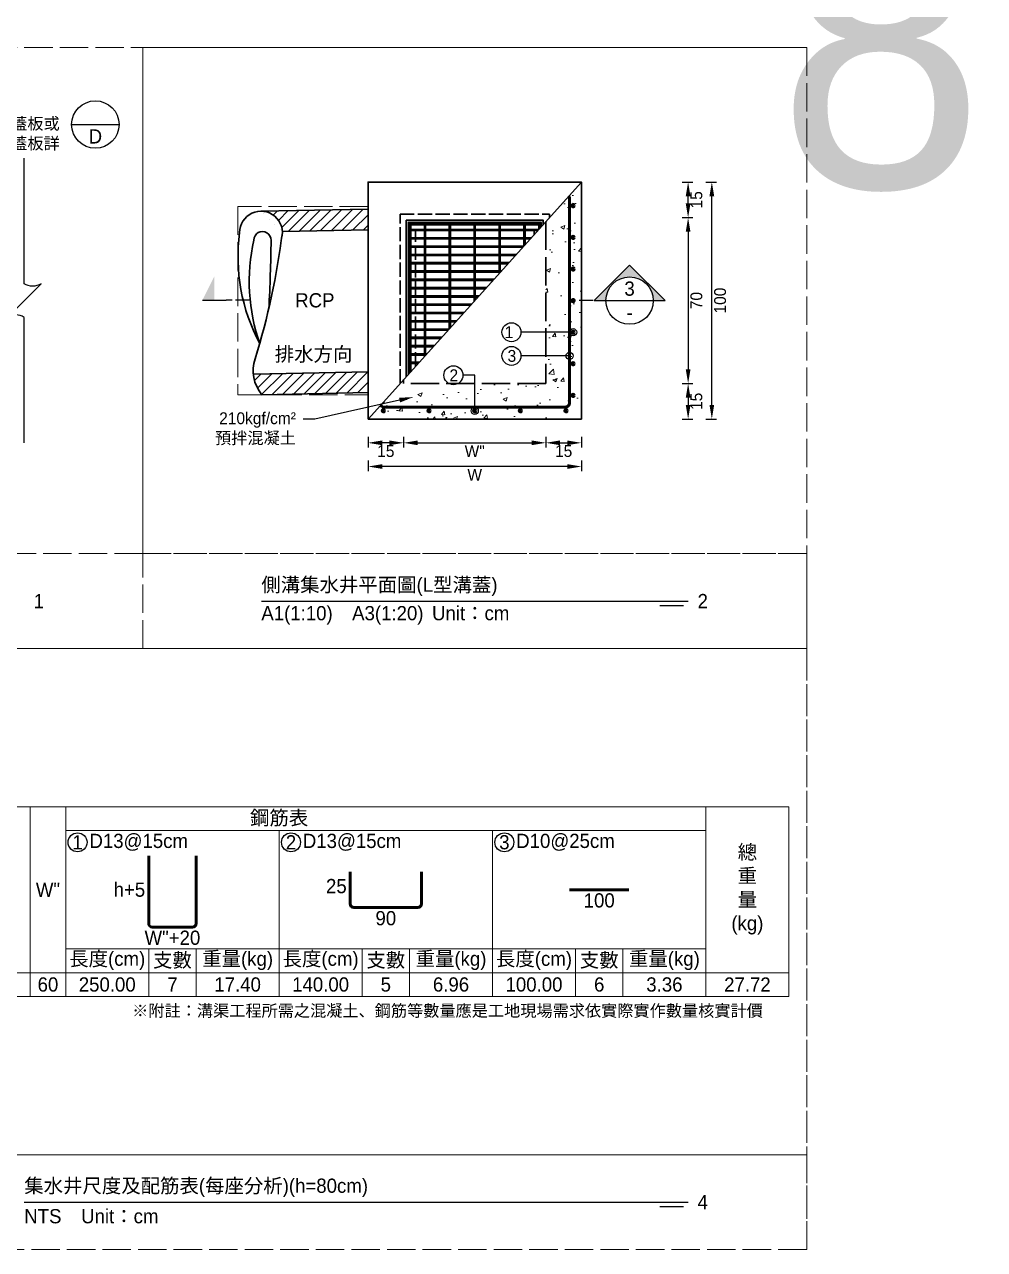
# Model space of a CAD drawing. Extents: x -6810 to 5075, y -2187 to 1200.
# Drawn here: x -3270 to -2865, y -507 to 10 of the extents above; entities that cross this region are included whole.
import ezdxf
from ezdxf import colors
from ezdxf.entities.mleader import LeaderData, LeaderLine
from ezdxf.math import Vec2, Vec3

# ---------------------------------------------------------------- set-up
doc = ezdxf.new("R2010")
doc.units = 0
doc.header["$MEASUREMENT"] = 0
doc.linetypes.add('ACAD_ISO02W100', pattern=[15, 12, -3])
for name, color, linetype, lineweight in [('一、1.基本-圖框', 7, 'Continuous', 20), ('二、1.繪圖-既有設施', 8, 'Continuous', 20), ('二、2.繪圖-施作項目', 181, 'Continuous', 30), ('二、5.繪圖-鋼筋', 60, 'Continuous', 50), ('二、6.繪圖-其他施作項目', 35, 'Continuous', 30)]:
    doc.layers.add(name, color=color, linetype=linetype, lineweight=lineweight)
doc.layers.add('一、4.基本-隱藏', color=9, linetype='ACAD_ISO02W100', lineweight=20, plot=False)
doc.layers.add('三、1.文字-說明文字', color=2, linetype='Continuous')
doc.layers.add('三、3.文字-註解文字', color=2, linetype='Continuous')
doc.styles.add('次圖名(詳圖)', font='MS PGothic.ttf', dxfattribs={"height": 6})
doc.styles.add('註解文字(詳圖)', font='MS PGothic.ttf', dxfattribs={"height": 5})
doc.dimstyles.new('註解文字(詳圖)', dxfattribs={"dimtxt": 5, "dimasz": 6, "dimexe": 2, "dimexo": 5, "dimgap": 1, "dimtad": 2, "dimzin": 0, "dimdsep": 46, "dimtxsty": '註解文字(詳圖)', "dimcen": 0.1, "dimclrd": 144, "dimclre": 144, "dimclrt": 256, "dimadec": 0, "dimazin": 0, "dimtfac": 1, "dimtofl": 0, "dimtmove": 0, "dimatfit": 3, "dimfxlon": 1, "dimtolj": 1, "dimtzin": 0, "dimlwd": -1, "dimlwe": -1, "dimarcsym": 1})
pattern_1 = [(135, (-3288.6543, -1427.1108), (-2.65165, -2.65165), []), (135, (-3288.6543, -1426.227), (-2.65165, -2.65165), []), (135, (-3288.6543, -1425.343), (-2.65165, -2.65165), []), (135, (-3288.6543, -1424.459), (-2.65165, -2.65165), [])]

# ---------------------------------------------------------------- blocks, each defined once
blk = doc.blocks.new('*D171')
at = {"layer": 'Defpoints', "color": 0, "linetype": 'ACAD_ISO02W100', "ltscale": 0.25, "transparency": 16777216}
for p in [(-3050, -141.75), (-3035, -156.75), (-3035, -166.75)]:
    blk.add_point(p, dxfattribs=at)
at = {"layer": '三、1.文字-說明文字', "color": 144, "ltscale": 0.25, "transparency": 16777216}
for p, q in [((-3050, -164.25), (-3050, -168.75)), ((-3035, -164.25), (-3035, -168.75)), ((-3044, -166.75), (-3041, -166.75))]:
    blk.add_line(p, q, dxfattribs=at)
at = {"layer": '三、1.文字-說明文字', "color": 144, "linetype": 'ACAD_ISO02W100', "ltscale": 0.25, "transparency": 16777216}
for points in [[(-3044, -165.75), (-3044, -167.75), (-3050, -166.75)], [(-3041, -165.75), (-3041, -167.75), (-3035, -166.75)]]:
    blk.add_solid(points, dxfattribs=at)
at = {"layer": '三、1.文字-說明文字', "linetype": 'ACAD_ISO02W100', "ltscale": 0.25, "transparency": 16777216, "insert": (-3042.5, -170.25), "char_height": 5, "attachment_point": 5, "style": '註解文字(詳圖)'}
blk.add_mtext('\\A1;15', dxfattribs=at)
blk = doc.blocks.new('*D172')
at = {"layer": 'Defpoints', "color": 0, "linetype": 'ACAD_ISO02W100', "ltscale": 0.25, "transparency": 16777216}
for p in [(-3110, -141.75), (-3125, -156.75), (-3125, -166.75)]:
    blk.add_point(p, dxfattribs=at)
at = {"layer": '三、1.文字-說明文字', "color": 144, "ltscale": 0.25, "transparency": 16777216}
for p, q in [((-3125, -164.25), (-3125, -168.75)), ((-3110, -164.25), (-3110, -168.75)), ((-3116, -166.75), (-3119, -166.75))]:
    blk.add_line(p, q, dxfattribs=at)
at = {"layer": '三、1.文字-說明文字', "color": 144, "linetype": 'ACAD_ISO02W100', "ltscale": 0.25, "transparency": 16777216}
for points in [[(-3119, -165.75), (-3119, -167.75), (-3125, -166.75)], [(-3116, -165.75), (-3116, -167.75), (-3110, -166.75)]]:
    blk.add_solid(points, dxfattribs=at)
at = {"layer": '三、1.文字-說明文字', "linetype": 'ACAD_ISO02W100', "ltscale": 0.25, "transparency": 16777216, "insert": (-3117.5, -170.25), "char_height": 5, "attachment_point": 5, "style": '註解文字(詳圖)'}
blk.add_mtext('\\A1;15', dxfattribs=at)
blk = doc.blocks.new('*D173')
at = {"layer": 'Defpoints', "color": 0, "linetype": 'ACAD_ISO02W100', "ltscale": 0.25, "transparency": 16777216}
for p in [(-3110, -141.75), (-3050, -141.75), (-3050, -166.75)]:
    blk.add_point(p, dxfattribs=at)
at = {"layer": '三、1.文字-說明文字', "color": 144, "ltscale": 0.25, "transparency": 16777216}
for p, q in [((-3110, -164.25), (-3110, -168.75)), ((-3050, -164.25), (-3050, -168.75)), ((-3104, -166.75), (-3056, -166.75))]:
    blk.add_line(p, q, dxfattribs=at)
at = {"layer": '三、1.文字-說明文字', "color": 144, "linetype": 'ACAD_ISO02W100', "ltscale": 0.25, "transparency": 16777216}
for points in [[(-3104, -165.75), (-3104, -167.75), (-3110, -166.75)], [(-3056, -165.75), (-3056, -167.75), (-3050, -166.75)]]:
    blk.add_solid(points, dxfattribs=at)
at = {"layer": '三、1.文字-說明文字', "linetype": 'ACAD_ISO02W100', "ltscale": 0.25, "transparency": 16777216, "insert": (-3080, -170.25), "char_height": 5, "attachment_point": 5, "style": '註解文字(詳圖)'}
blk.add_mtext('\\A1;W{\\fMS PGothic|b0|i0|c128|p34;"}', dxfattribs=at)
blk = doc.blocks.new('_Small')
at = {"color": 0, "linetype": 'ByBlock', "lineweight": -2}
blk.add_circle((0, 0), 0.25, dxfattribs=at)
blk = doc.blocks.new('*D174')
at = {"layer": 'Defpoints', "color": 0, "ltscale": 0.25, "transparency": 16777216}
for p in [(-3055, -56.75), (-2990, -56.75), (-3055, -71.75)]:
    blk.add_point(p, dxfattribs=at)
at = {"layer": '三、1.文字-說明文字', "color": 144, "ltscale": 0.25, "transparency": 16777216}
for p, q in [((-2992.5, -56.75), (-2988, -56.75)), ((-2990, -65.75), (-2990, -62.75)), ((-2992.5, -71.75), (-2988, -71.75))]:
    blk.add_line(p, q, dxfattribs=at)
for points in [[(-2991, -62.75), (-2989, -62.75), (-2990, -56.75)], [(-2991, -65.75), (-2989, -65.75), (-2990, -71.75)]]:
    blk.add_solid(points, dxfattribs=at)
at = {"layer": '三、1.文字-說明文字', "ltscale": 0.25, "transparency": 16777216, "insert": (-2986.5, -64.25), "char_height": 5, "attachment_point": 5, "rotation": 90, "style": '註解文字(詳圖)'}
blk.add_mtext('\\A1;15', dxfattribs=at)
blk = doc.blocks.new('*D175')
at = {"layer": 'Defpoints', "color": 0, "ltscale": 0.25, "transparency": 16777216}
for p in [(-3055, -71.75), (-3055, -141.75), (-2990, -141.75)]:
    blk.add_point(p, dxfattribs=at)
at = {"layer": '三、1.文字-說明文字', "color": 144, "ltscale": 0.25, "transparency": 16777216}
for p, q in [((-2992.5, -71.75), (-2988, -71.75)), ((-2990, -77.75), (-2990, -135.75)), ((-2992.5, -141.75), (-2988, -141.75))]:
    blk.add_line(p, q, dxfattribs=at)
for points in [[(-2991, -77.75), (-2989, -77.75), (-2990, -71.75)], [(-2991, -135.75), (-2989, -135.75), (-2990, -141.75)]]:
    blk.add_solid(points, dxfattribs=at)
at = {"layer": '三、1.文字-說明文字', "ltscale": 0.25, "transparency": 16777216, "insert": (-2986.5, -106.75), "char_height": 5, "attachment_point": 5, "rotation": 90, "style": '註解文字(詳圖)'}
blk.add_mtext('\\A1;70', dxfattribs=at)
blk = doc.blocks.new('*D176')
at = {"layer": 'Defpoints', "color": 0, "ltscale": 0.25, "transparency": 16777216}
for p in [(-3055, -141.75), (-3055, -156.75), (-2990, -156.75)]:
    blk.add_point(p, dxfattribs=at)
at = {"layer": '三、1.文字-說明文字', "color": 144, "ltscale": 0.25, "transparency": 16777216}
for p, q in [((-2992.5, -141.75), (-2988, -141.75)), ((-2990, -147.75), (-2990, -150.75)), ((-2992.5, -156.75), (-2988, -156.75))]:
    blk.add_line(p, q, dxfattribs=at)
for points in [[(-2991, -147.75), (-2989, -147.75), (-2990, -141.75)], [(-2991, -150.75), (-2989, -150.75), (-2990, -156.75)]]:
    blk.add_solid(points, dxfattribs=at)
at = {"layer": '三、1.文字-說明文字', "ltscale": 0.25, "transparency": 16777216, "insert": (-2986.5, -149.25), "char_height": 5, "attachment_point": 5, "rotation": 90, "style": '註解文字(詳圖)'}
blk.add_mtext('\\A1;15', dxfattribs=at)
blk = doc.blocks.new('*D177')
at = {"layer": 'Defpoints', "color": 0, "ltscale": 0.25, "transparency": 16777216}
for p in [(-3040, -56.75), (-2980, -56.75), (-3040, -156.75)]:
    blk.add_point(p, dxfattribs=at)
at = {"layer": '三、1.文字-說明文字', "color": 144, "ltscale": 0.25, "transparency": 16777216}
for p, q in [((-2982.5, -56.75), (-2978, -56.75)), ((-2980, -150.75), (-2980, -62.75)), ((-2982.5, -156.75), (-2978, -156.75))]:
    blk.add_line(p, q, dxfattribs=at)
for points in [[(-2981, -62.75), (-2979, -62.75), (-2980, -56.75)], [(-2981, -150.75), (-2979, -150.75), (-2980, -156.75)]]:
    blk.add_solid(points, dxfattribs=at)
at = {"layer": '三、1.文字-說明文字', "ltscale": 0.25, "transparency": 16777216, "insert": (-2976.5, -106.75), "char_height": 5, "attachment_point": 5, "rotation": 90, "style": '註解文字(詳圖)'}
blk.add_mtext('\\A1;100', dxfattribs=at)
blk = doc.blocks.new('*D178')
at = {"layer": 'Defpoints', "color": 0, "ltscale": 0.25, "transparency": 16777216}
for p in [(-3125, -156.75), (-3035, -156.75), (-3125, -176.75)]:
    blk.add_point(p, dxfattribs=at)
at = {"layer": '三、1.文字-說明文字', "color": 144, "ltscale": 0.25, "transparency": 16777216}
for p, q in [((-3125, -174.25), (-3125, -178.75)), ((-3035, -174.25), (-3035, -178.75)), ((-3041, -176.75), (-3119, -176.75))]:
    blk.add_line(p, q, dxfattribs=at)
for points in [[(-3119, -175.75), (-3119, -177.75), (-3125, -176.75)], [(-3041, -175.75), (-3041, -177.75), (-3035, -176.75)]]:
    blk.add_solid(points, dxfattribs=at)
at = {"layer": '三、1.文字-說明文字', "ltscale": 0.25, "transparency": 16777216, "insert": (-3080, -180.25), "char_height": 5, "attachment_point": 5, "style": '註解文字(詳圖)'}
blk.add_mtext('\\A1;{\\fMS PGothic|b0|i0|c128|p34;W}', dxfattribs=at)

msp = doc.modelspace()

# ---------------------------------------------------------------- hatches: boundary and pattern name
at = {"layer": '三、3.文字-註解文字'}
h = msp.add_hatch(color=256, dxfattribs=at)
h.dxf.hatch_style = 1
h.paths.add_polyline_path([(-2999.693, -106.75), (-3014.693, -91.75), (-3029.693, -106.75), (-3024.693, -106.75, -0.4142136), (-3014.693, -96.75, -0.4142136), (-3004.693, -106.75)])
h = msp.add_hatch(color=256, dxfattribs=at)
h.dxf.hatch_style = 1
h.paths.add_polyline_path([(-3189.852, -96.602), (-3194.852, -106.602), (-3189.852, -106.602)])
at = {"layer": '二、1.繪圖-既有設施', "ltscale": 0.25}
h = msp.add_hatch(dxfattribs=at)
h.set_pattern_fill('AR-CONC', color=256, scale=2.5)
h.set_pattern_definition([(50, (0, 0), (17.931505, -1.5688), [1.875, -20.625]), (355, (0, 0), (-3.46878, 18.8048), [1.5, -16.5]), (100.45144, (1.494, -0.13), (14.46272, 17.236), [1.5935, -17.52855]), (46.1842, (0, 5), (26.68103, -4.13798), [2.8125, -30.9375]), (96.6356, (2.223, 4.655), (23.36655, 24.35297), [2.39026, -26.29284]), (351.1842, (0, 5), (23.36655, 24.35297), [2.25, -24.75]), (21, (2.5, 3.75), (14.922676, -10.06547), [1.875, -20.625]), (326, (2.5, 3.75), (6.08288, 18.12875), [1.5, -16.5]), (71.45144, (3.744, 2.911), (21.00556, 8.06328), [1.5935, -17.52855]), (37.5, (0, 0), (0.303996, 8.322346), [0, -16.3, 0, -16.75, 0, -16.5625]), (7.5, (0, 0), (6.576738, 9.860293), [0, -9.55, 0, -15.925, 0, -6.3125]), (327.5, (-5.575, 0), (13.345561, -0.563872), [0, -6.25, 0, -19.5, 0, -25.875]), (317.5, (-8.075, 0), (14.579654, 2.502625), [0, -8.125, 0, -12.95, 0, -18.375])])
h.paths.add_polyline_path([(-3040, -63.75, 0.1446975), (-3040.321, -62.663), (-3050, -73.417), (-3050, -141.75), (-3110, -141.75), (-3110, -140.083), (-3119.679, -150.837, 0.2542759), (-3118, -151.75), (-3042, -151.75, 0.4142136), (-3040, -149.75)], flags=17)
h.paths.add_polyline_path([(-3035, -56.75), (-3040.321, -62.663, -0.1446975), (-3040, -63.75), (-3040, -149.75, -0.4142136), (-3042, -151.75), (-3118, -151.75, -0.2542759), (-3119.679, -150.837), (-3125, -156.75), (-3035, -156.75)])
h.paths.add_polyline_path([(-3042, -153.25, -1), (-3041, -153.25, -1)], flags=16)
h.paths.add_polyline_path([(-3039, -146.75, -1), (-3038, -146.75, -1)], flags=16)
h.paths.add_polyline_path([(-3039, -133.42, -1), (-3038, -133.42, -1)], flags=16)
h.paths.add_polyline_path([(-3061.25, -153.25, -1), (-3060.25, -153.25, -1)], flags=16)
h.paths.add_polyline_path([(-3039, -120.09, -1), (-3038, -120.09, -1)], flags=16)
h.paths.add_polyline_path([(-3080.5, -153.25, -1), (-3079.5, -153.25, -1)], flags=16)
h.paths.add_polyline_path([(-3039, -106.75, -1), (-3038, -106.75, -1)], flags=16)
h.paths.add_polyline_path([(-3039, -93.43, -1), (-3038, -93.43, -1)], flags=16)
h.paths.add_polyline_path([(-3099.75, -153.25, -1), (-3098.75, -153.25, -1)], flags=16)
h.paths.add_polyline_path([(-3039, -80.1, -1), (-3038, -80.1, -1)], flags=16)
h.paths.add_polyline_path([(-3119, -153.25, -1), (-3118, -153.25, -1)], flags=16)
h.paths.add_polyline_path([(-3039, -66.75, -1), (-3038, -66.75, -1)], flags=16)
at = {"layer": '二、5.繪圖-鋼筋'}
h = msp.add_hatch(color=256, dxfattribs=at)
h.dxf.hatch_style = 1
h.paths.add_polyline_path([(-3038, -66.75, 1), (-3039, -66.75, 1)])
h = msp.add_hatch(color=256, dxfattribs=at)
h.dxf.hatch_style = 1
h.paths.add_polyline_path([(-3038, -80.1, 1), (-3039, -80.1, 1)])
h = msp.add_hatch(color=256, dxfattribs=at)
h.dxf.hatch_style = 1
h.paths.add_polyline_path([(-3038, -93.43, 1), (-3039, -93.43, 1)])
h = msp.add_hatch(color=256, dxfattribs=at)
h.dxf.hatch_style = 1
h.paths.add_polyline_path([(-3038, -106.75, 1), (-3039, -106.75, 1)])
h = msp.add_hatch(color=256, dxfattribs=at)
h.dxf.hatch_style = 1
h.paths.add_polyline_path([(-3038, -120.09, 1), (-3039, -120.09, 1)])
h = msp.add_hatch(color=256, dxfattribs=at)
h.dxf.hatch_style = 1
h.paths.add_polyline_path([(-3038, -133.42, 1), (-3039, -133.42, 1)])
h = msp.add_hatch(color=256, dxfattribs=at)
h.dxf.hatch_style = 1
h.paths.add_polyline_path([(-3038, -146.75, 1), (-3039, -146.75, 1)])
h = msp.add_hatch(color=256, dxfattribs=at)
h.dxf.hatch_style = 1
h.paths.add_polyline_path([(-3118, -153.25, -1), (-3119, -153.25, -1)])
h = msp.add_hatch(color=256, dxfattribs=at)
h.dxf.hatch_style = 1
h.paths.add_polyline_path([(-3098.75, -153.25, -1), (-3099.75, -153.25, -1)])
h = msp.add_hatch(color=256, dxfattribs=at)
h.dxf.hatch_style = 1
h.paths.add_polyline_path([(-3079.5, -153.25, -1), (-3080.5, -153.25, -1)])
h = msp.add_hatch(color=256, dxfattribs=at)
h.dxf.hatch_style = 1
h.paths.add_polyline_path([(-3060.25, -153.25, -1), (-3061.25, -153.25, -1)])
h = msp.add_hatch(color=256, dxfattribs=at)
h.dxf.hatch_style = 1
h.paths.add_polyline_path([(-3041, -153.25, -1), (-3042, -153.25, -1)])
at = {"layer": '二、6.繪圖-其他施作項目'}
h = msp.add_hatch(dxfattribs=at)
h.set_pattern_fill('ANSI31', color=256, scale=25)
h.set_pattern_definition([(45, (-6588.4566, -1540.8207), (-2.2097087, 2.2097087), [])])
edge = h.paths.add_edge_path()
edge.add_line((-3125, -145.558), (-3125, -136.863))
edge.add_line((-3125, -136.863), (-3173.376, -137.831))
edge.add_arc((-3158.032, -136.466), 15.405, 185.08092, 220.38576)
edge.add_line((-3169.766, -146.448), (-3125, -145.558))
edge = h.paths.add_edge_path()
edge.add_line((-3125, -76.851), (-3125, -68.149))
edge.add_line((-3125, -68.149), (-3170.148, -69.052))
edge.add_arc((-3170.148, -78.068), 9.015, 3.13921, 90, ccw=False)
edge.add_line((-3161.146, -77.574), (-3125, -76.851))
h = msp.add_hatch(color=256, dxfattribs=at)
h.dxf.hatch_style = 1
h.paths.add_polyline_path([(-3108.9, -138.861), (-3051.1, -74.639), (-3051.1, -72.85), (-3108.9, -72.85)])
h.paths.add_polyline_path([(-3108, -137.861), (-3052, -75.639), (-3052, -73.75), (-3108, -73.75)])
h = msp.add_hatch(dxfattribs=at)
h.set_pattern_fill('ANSI34', color=256, scale=5, angle=90)
h.set_pattern_definition(pattern_1)
h.paths.add_polyline_path([(-3101.25, -130.361), (-3100.75, -129.806), (-3100.75, -74.75), (-3101.25, -74.75)])
h = msp.add_hatch(dxfattribs=at)
h.set_pattern_fill('ANSI34', color=256, scale=5, angle=90)
h.set_pattern_definition(pattern_1)
h.paths.add_polyline_path([(-3090.75, -118.694), (-3090.25, -118.139), (-3090.25, -74.75), (-3090.75, -74.75)])
h = msp.add_hatch(dxfattribs=at)
h.set_pattern_fill('ANSI34', color=256, scale=5, angle=90)
h.set_pattern_definition(pattern_1)
h.paths.add_polyline_path([(-3080.25, -107.028), (-3079.75, -106.472), (-3079.75, -74.75), (-3080.25, -74.75)])
h = msp.add_hatch(dxfattribs=at)
h.set_pattern_fill('ANSI34', color=256, scale=5, angle=90)
h.set_pattern_definition(pattern_1)
h.paths.add_polyline_path([(-3069.75, -95.361), (-3069.25, -94.806), (-3069.25, -74.75), (-3069.75, -74.75)])
h = msp.add_hatch(dxfattribs=at)
h.set_pattern_fill('ANSI34', color=256, scale=5, angle=90)
h.set_pattern_definition(pattern_1)
h.paths.add_polyline_path([(-3059.25, -83.694), (-3058.75, -83.139), (-3058.75, -74.75), (-3059.25, -74.75)])

# ---------------------------------------------------------------- linework, layer by layer
at = {"layer": '一、1.基本-圖框'}
msp.add_lwpolyline([(-3035, -56.75), (-3125, -156.75)], dxfattribs=at)
for points in [[(-3282.5, -390.25), (-3267.5, -390.25), (-3267.5, -320.25), (-3282.5, -320.25)], [(-3267.5, -390.25), (-3252.5, -390.25), (-3252.5, -320.25), (-3267.5, -320.25)], [(-3252.5, -330.25), (-2982.5, -330.25), (-2982.5, -320.25), (-3252.5, -320.25)], [(-2947.5, -390.25), (-2982.5, -390.25), (-2982.5, -320.25), (-2947.5, -320.25)], [(-3252.5, -330.25), (-3162.5, -330.25), (-3162.5, -380.25), (-3252.5, -380.25)], [(-3162.5, -330.25), (-3072.5, -330.25), (-3072.5, -380.25), (-3162.5, -380.25)], [(-3072.5, -330.25), (-2982.5, -330.25), (-2982.5, -380.25), (-3072.5, -380.25)], [(-3252.5, -380.25), (-3217.5, -380.25), (-3217.5, -390.25), (-3252.5, -390.25)], [(-3217.5, -380.25), (-3197.5, -380.25), (-3197.5, -390.25), (-3217.5, -390.25)], [(-3197.5, -380.25), (-3162.5, -380.25), (-3162.5, -390.25), (-3197.5, -390.25)], [(-3162.5, -380.25), (-3127.5, -380.25), (-3127.5, -390.25), (-3162.5, -390.25)], [(-3127.5, -380.25), (-3107.5, -380.25), (-3107.5, -390.25), (-3127.5, -390.25)], [(-3107.5, -380.25), (-3072.5, -380.25), (-3072.5, -390.25), (-3107.5, -390.25)], [(-3072.5, -380.25), (-3037.5, -380.25), (-3037.5, -390.25), (-3072.5, -390.25)], [(-3037.5, -380.25), (-3017.5, -380.25), (-3017.5, -390.25), (-3037.5, -390.25)], [(-3017.5, -380.25), (-2982.5, -380.25), (-2982.5, -390.25), (-3017.5, -390.25)], [(-3282.5, -390.25), (-3267.5, -390.25), (-3267.5, -400.25), (-3282.5, -400.25)], [(-3267.5, -390.25), (-3252.5, -390.25), (-3252.5, -400.25), (-3267.5, -400.25)], [(-3252.5, -390.25), (-3217.5, -390.25), (-3217.5, -400.25), (-3252.5, -400.25)], [(-3217.5, -390.25), (-3197.5, -390.25), (-3197.5, -400.25), (-3217.5, -400.25)], [(-3197.5, -390.25), (-3162.5, -390.25), (-3162.5, -400.25), (-3197.5, -400.25)], [(-3162.5, -390.25), (-3127.5, -390.25), (-3127.5, -400.25), (-3162.5, -400.25)], [(-3127.5, -390.25), (-3107.5, -390.25), (-3107.5, -400.25), (-3127.5, -400.25)], [(-3107.5, -390.25), (-3072.5, -390.25), (-3072.5, -400.25), (-3107.5, -400.25)], [(-3072.5, -390.25), (-3037.5, -390.25), (-3037.5, -400.25), (-3072.5, -400.25)], [(-3037.5, -390.25), (-3017.5, -390.25), (-3017.5, -400.25), (-3037.5, -400.25)], [(-3017.5, -390.25), (-2982.5, -390.25), (-2982.5, -400.25), (-3017.5, -400.25)], [(-2982.5, -390.25), (-2947.5, -390.25), (-2947.5, -400.25), (-2982.5, -400.25)]]:
    msp.add_lwpolyline(points, close=True, dxfattribs=at)
at = {"layer": '一、4.基本-隱藏'}
for points in [[(-3720, 0), (-2940, 0), (-2940, -507), (-3720, -507)], [(-3720, 0), (-3220, 0), (-3220, -213.5), (-3720, -213.5)], [(-3220, 0), (-2940, 0), (-2940, -213.5), (-3220, -213.5)], [(-3125, -67.052), (-3179.852, -67.052), (-3179.852, -146.448), (-3125, -146.448)], [(-3220, -213.5), (-3720, -213.5), (-3720, -253.5), (-3220, -253.5)], [(-3220, -213.5), (-2940, -213.5), (-2940, -253.5), (-3220, -253.5)], [(-3320, -253.5), (-2940, -253.5), (-2940, -467), (-3320, -467)], [(-3312.5, -320.25), (-2947.5, -320.25), (-2947.5, -400.25), (-3312.5, -400.25)], [(-3320, -467), (-2940, -467), (-2940, -507), (-3320, -507)]]:
    msp.add_lwpolyline(points, close=True, dxfattribs=at)
at = {"layer": '三、3.文字-註解文字'}
for points in [[(-3250, -32.5), (-3230, -32.5)], [(-3004.693, -106.75), (-2999.693, -106.75), (-3014.693, -91.75), (-3029.693, -106.75), (-3024.693, -106.75)], [(-3194.852, -106.602), (-3184.852, -106.602)], [(-3024.693, -106.75), (-3004.693, -106.75)], [(-3170, -233.5), (-2990, -233.5)], [(-2992, -235.5), (-3002, -235.5)], [(-3270, -487), (-2990, -487)], [(-2992, -489), (-3002, -489)]]:
    msp.add_lwpolyline(points, dxfattribs=at)
msp.add_lwpolyline([(-3270, -166.75), (-3270, -113.821, 0.2828427), (-3277.071, -113.821), (-3262.929, -99.679, -0.2828427), (-3270, -99.679), (-3270, -46.75)], format="xyb", dxfattribs=at)
at = {"layer": '三、3.文字-註解文字', "linetype": 'ACAD_ISO02W100', "ltscale": 0.5}
for points in [[(-3174.852, -106.602), (-3184.852, -106.602)], [(-3030, -106.75), (-3040, -106.75)]]:
    msp.add_lwpolyline(points, dxfattribs=at)
at = {"layer": '三、3.文字-註解文字'}
for centre, radius in [((-3240, -32.5), 10), ((-3014.693, -106.75), 10), ((-3064.5, -120.09), 4), ((-3064.5, -130.09), 4), ((-3089, -138.25), 4), ((-3247.5, -335.25), 4), ((-3157.5, -335.25), 4), ((-3067.5, -335.25), 4)]:
    msp.add_circle(centre, radius, dxfattribs=at)
at = {"layer": '二、2.繪圖-施作項目'}
msp.add_lwpolyline([(-3125, -156.75), (-3125, -56.75), (-3035, -56.75), (-3035, -156.75)], close=True, dxfattribs=at)
at = {"layer": '二、2.繪圖-施作項目', "linetype": 'ACAD_ISO02W100'}
msp.add_lwpolyline([(-3050, -73.417), (-3050, -141.75), (-3110, -141.75), (-3110, -140.083)], dxfattribs=at)
at = {"layer": '二、5.繪圖-鋼筋'}
for points in [[(-3040.321, -62.663, -0.1446975), (-3040, -63.75), (-3040, -149.75)], [(-3040, -149.75, -0.4142136), (-3042, -151.75), (-3118, -151.75, -0.2542759), (-3119.679, -150.837, -0.2542759)], [(-3217.5, -341), (-3217.5, -369.5, 0.4142136), (-3216, -371), (-3199, -371, 0.4142136), (-3197.5, -369.5), (-3197.5, -341)], [(-3132.5, -347.75), (-3132.5, -361.25, 0.4142136), (-3131, -362.75), (-3104, -362.75, 0.4142136), (-3102.5, -361.25), (-3102.5, -347.75)]]:
    msp.add_lwpolyline(points, format="xyb", dxfattribs=at)
msp.add_lwpolyline([(-3040, -355.25), (-3015, -355.25)], dxfattribs=at)
for centre in [(-3038.5, -66.75), (-3038.5, -80.1), (-3038.5, -93.43), (-3038.5, -106.75), (-3038.5, -120.09), (-3038.5, -133.42), (-3038.5, -146.75), (-3118.5, -153.25), (-3099.25, -153.25), (-3080, -153.25), (-3060.75, -153.25), (-3041.5, -153.25)]:
    msp.add_circle(centre, 0.5, dxfattribs=at)
at = {"layer": '二、6.繪圖-其他施作項目'}
for points in [[(-3170.67, -124.887, -0.1578495), (-3179.163, -78.068, -1.1409026), (-3161.442, -80.411)], [(-3170.637, -124.948, -0.1399452), (-3173.168, -81.236, -1.0112817), (-3165.896, -81.317, -0.0106152), (-3166.834, -110.166)], [(-3161.132, -78.068, -0.0416835), (-3172.539, -131.283, 0.2681724), (-3169.766, -146.448, 0.2681724)]]:
    msp.add_lwpolyline(points, format="xyb", dxfattribs=at)
for points in [[(-3170.148, -69.052), (-3125, -68.149)], [(-3161.146, -77.574), (-3125, -76.851)], [(-3108.9, -138.861), (-3108.9, -72.85), (-3051.1, -72.85), (-3051.1, -74.639)], [(-3108, -137.861), (-3108, -73.75), (-3052, -73.75), (-3052, -75.639)], [(-3107.5, -137.306), (-3107.5, -74.25)], [(-3107.5, -74.25), (-3052.5, -74.25)], [(-3107.5, -137.306), (-3107.5, -74.25), (-3052.5, -74.25), (-3052.5, -76.194)], [(-3107.5, -74.75), (-3052.5, -74.75)], [(-3107, -136.75), (-3107, -74.75)], [(-3107, -76.75), (-3101.25, -76.75)], [(-3107, -77.25), (-3101.25, -77.25)], [(-3101.25, -130.361), (-3101.25, -74.75)], [(-3100.75, -129.806), (-3100.75, -74.75)], [(-3100.75, -76.75), (-3090.75, -76.75)], [(-3100.75, -77.25), (-3090.75, -77.25)], [(-3090.75, -118.694), (-3090.75, -74.75)], [(-3090.25, -118.139), (-3090.25, -74.75)], [(-3090.25, -76.75), (-3080.25, -76.75)], [(-3090.25, -77.25), (-3080.25, -77.25)], [(-3080.25, -107.028), (-3080.25, -74.75)], [(-3079.75, -106.472), (-3079.75, -74.75)], [(-3079.75, -76.75), (-3069.75, -76.75)], [(-3079.75, -77.25), (-3069.75, -77.25)], [(-3069.75, -95.361), (-3069.75, -74.75)], [(-3069.25, -94.806), (-3069.25, -74.75)], [(-3069.25, -76.75), (-3059.25, -76.75)], [(-3069.25, -77.25), (-3059.25, -77.25)], [(-3059.25, -83.694), (-3059.25, -74.75)], [(-3058.75, -83.139), (-3058.75, -74.75)], [(-3058.75, -76.75), (-3053, -76.75)], [(-3058.75, -77.25), (-3053.45, -77.25)], [(-3053, -76.75), (-3053, -74.75)], [(-3052.5, -76.194), (-3052.5, -74.25)], [(-3107, -80.25), (-3101.25, -80.25)], [(-3107, -80.75), (-3101.25, -80.75)], [(-3100.75, -80.25), (-3090.75, -80.25)], [(-3100.75, -80.75), (-3090.75, -80.75)], [(-3090.25, -80.25), (-3080.25, -80.25)], [(-3090.25, -80.75), (-3080.25, -80.75)], [(-3079.75, -80.25), (-3069.75, -80.25)], [(-3079.75, -80.75), (-3069.75, -80.75)], [(-3069.25, -80.25), (-3059.25, -80.25)], [(-3069.25, -80.75), (-3059.25, -80.75)], [(-3058.75, -80.25), (-3056.15, -80.25)], [(-3058.75, -80.75), (-3056.6, -80.75)], [(-3107, -83.75), (-3101.25, -83.75)], [(-3107, -84.25), (-3101.25, -84.25)], [(-3107, -87.25), (-3101.25, -87.25)], [(-3107, -87.75), (-3101.25, -87.75)], [(-3100.75, -83.75), (-3090.75, -83.75)], [(-3100.75, -84.25), (-3090.75, -84.25)], [(-3100.75, -87.25), (-3090.75, -87.25)], [(-3100.75, -87.75), (-3090.75, -87.75)], [(-3090.25, -83.75), (-3080.25, -83.75)], [(-3090.25, -84.25), (-3080.25, -84.25)], [(-3090.25, -87.25), (-3080.25, -87.25)], [(-3090.25, -87.75), (-3080.25, -87.75)], [(-3079.75, -83.75), (-3069.75, -83.75)], [(-3079.75, -84.25), (-3069.75, -84.25)], [(-3079.75, -87.25), (-3069.75, -87.25)], [(-3079.75, -87.75), (-3069.75, -87.75)], [(-3069.25, -83.75), (-3059.25, -83.75)], [(-3069.25, -84.25), (-3059.75, -84.25)], [(-3069.25, -87.25), (-3062.45, -87.25)], [(-3069.25, -87.75), (-3062.9, -87.75)], [(-3107, -90.75), (-3101.25, -90.75)], [(-3107, -91.25), (-3101.25, -91.25)], [(-3100.75, -90.75), (-3090.75, -90.75)], [(-3100.75, -91.25), (-3090.75, -91.25)], [(-3090.25, -90.75), (-3080.25, -90.75)], [(-3090.25, -91.25), (-3080.25, -91.25)], [(-3079.75, -90.75), (-3069.75, -90.75)], [(-3079.75, -91.25), (-3069.75, -91.25)], [(-3069.25, -90.75), (-3065.6, -90.75)], [(-3069.25, -91.25), (-3066.05, -91.25)], [(-3107, -94.25), (-3101.25, -94.25)], [(-3107, -94.75), (-3101.25, -94.75)], [(-3107, -97.75), (-3101.25, -97.75)], [(-3100.75, -94.25), (-3090.75, -94.25)], [(-3100.75, -94.75), (-3090.75, -94.75)], [(-3100.75, -97.75), (-3090.75, -97.75)], [(-3090.25, -94.25), (-3080.25, -94.25)], [(-3090.25, -94.75), (-3080.25, -94.75)], [(-3090.25, -97.75), (-3080.25, -97.75)], [(-3079.75, -94.25), (-3069.75, -94.25)], [(-3079.75, -94.75), (-3069.75, -94.75)], [(-3079.75, -97.75), (-3071.9, -97.75)], [(-3069.25, -94.25), (-3068.75, -94.25)], [(-3069.25, -94.75), (-3069.2, -94.75)], [(-3107, -98.25), (-3101.25, -98.25)], [(-3107, -101.25), (-3101.25, -101.25)], [(-3107, -101.75), (-3101.25, -101.75)], [(-3100.75, -98.25), (-3090.75, -98.25)], [(-3100.75, -101.25), (-3090.75, -101.25)], [(-3100.75, -101.75), (-3090.75, -101.75)], [(-3090.25, -98.25), (-3080.25, -98.25)], [(-3090.25, -101.25), (-3080.25, -101.25)], [(-3090.25, -101.75), (-3080.25, -101.75)], [(-3079.75, -98.25), (-3072.35, -98.25)], [(-3079.75, -101.25), (-3075.05, -101.25)], [(-3079.75, -101.75), (-3075.5, -101.75)], [(-3107, -104.75), (-3101.25, -104.75)], [(-3107, -105.25), (-3101.25, -105.25)], [(-3107, -108.25), (-3101.25, -108.25)], [(-3100.75, -104.75), (-3090.75, -104.75)], [(-3100.75, -105.25), (-3090.75, -105.25)], [(-3100.75, -108.25), (-3090.75, -108.25)], [(-3090.25, -104.75), (-3080.25, -104.75)], [(-3090.25, -105.25), (-3080.25, -105.25)], [(-3090.25, -108.25), (-3081.35, -108.25)], [(-3079.75, -104.75), (-3078.2, -104.75)], [(-3079.75, -105.25), (-3078.65, -105.25)], [(-3107, -108.75), (-3101.25, -108.75)], [(-3107, -111.75), (-3101.25, -111.75)], [(-3107, -112.25), (-3101.25, -112.25)], [(-3100.75, -108.75), (-3090.75, -108.75)], [(-3100.75, -111.75), (-3090.75, -111.75)], [(-3100.75, -112.25), (-3090.75, -112.25)], [(-3090.25, -108.75), (-3081.8, -108.75)], [(-3090.25, -111.75), (-3084.5, -111.75)], [(-3090.25, -112.25), (-3084.95, -112.25)], [(-3107, -115.25), (-3101.25, -115.25)], [(-3107, -115.75), (-3101.25, -115.75)], [(-3107, -118.75), (-3101.25, -118.75)], [(-3100.75, -115.25), (-3090.75, -115.25)], [(-3100.75, -115.75), (-3090.75, -115.75)], [(-3100.75, -118.75), (-3090.75, -118.75)], [(-3090.25, -115.25), (-3087.65, -115.25)], [(-3090.25, -115.75), (-3088.1, -115.75)], [(-3107, -119.25), (-3101.25, -119.25)], [(-3107, -122.25), (-3101.25, -122.25)], [(-3107, -122.75), (-3101.25, -122.75)], [(-3100.75, -119.25), (-3091.25, -119.25)], [(-3100.75, -122.25), (-3093.95, -122.25)], [(-3100.75, -122.75), (-3094.4, -122.75)], [(-3107, -125.75), (-3101.25, -125.75)], [(-3107, -126.25), (-3101.25, -126.25)], [(-3100.75, -125.75), (-3097.1, -125.75)], [(-3100.75, -126.25), (-3097.55, -126.25)], [(-3107, -129.25), (-3101.25, -129.25)], [(-3107, -129.75), (-3101.25, -129.75)], [(-3107, -132.75), (-3103.4, -132.75)], [(-3107, -133.25), (-3103.85, -133.25)], [(-3100.75, -129.25), (-3100.25, -129.25)], [(-3100.75, -129.75), (-3100.7, -129.75)], [(-3173.376, -137.831), (-3125, -136.863)], [(-3107, -136.25), (-3106.55, -136.25)], [(-3169.766, -146.448), (-3125, -145.558)]]:
    msp.add_lwpolyline(points, dxfattribs=at)
at = {"layer": '二、6.繪圖-其他施作項目', "linetype": 'ACAD_ISO02W100', "ltscale": 0.5}
for points in [[(-3111.5, -141.75), (-3111.5, -70.25), (-3048.5, -70.25), (-3048.5, -71.75)], [(-3105, -134.528), (-3105, -76.75), (-3055, -76.75), (-3055, -78.972)]]:
    msp.add_lwpolyline(points, dxfattribs=at)

# ---------------------------------------------------------------- texts
at = {"layer": '一、1.基本-圖框', "char_height": 6, "attachment_point": 5, "style": '註解文字(詳圖)'}
for s, width, insert in [('{\\fMS PGothic|b0|i0|c128|p34;鋼筋表}', 94.24964, (-3162.5, -325.25)), ('{\\fMS PGothic|b0|i0|c128|p34;總重量(kg)}', 6, (-2965, -355.25)), ('W{\\fMS PGothic|b0|i0|c128|p34;"}', 22.32258, (-3260, -355.25)), ('{\\fMS PGothic|b0|i0|c128|p34;長度(cm)}', 35.02324, (-3235, -385.25)), ('{\\fMS PGothic|b0|i0|c128|p34;支數}', 19.27354, (-3207.5, -385.25)), ('{\\fMS PGothic|b0|i0|c128|p34;重量(kg)}', 30.27214, (-3180, -385.25)), ('{\\fMS PGothic|b0|i0|c128|p34;長度(cm)}', 35.02324, (-3145, -385.25)), ('{\\fMS PGothic|b0|i0|c128|p34;支數}', 19.27354, (-3117.5, -385.25)), ('{\\fMS PGothic|b0|i0|c128|p34;重量(kg)}', 30.27214, (-3090, -385.25)), ('{\\fMS PGothic|b0|i0|c128|p34;長度(cm)}', 35.02324, (-3055, -385.25)), ('{\\fMS PGothic|b0|i0|c128|p34;支數}', 19.27354, (-3027.5, -385.25)), ('{\\fMS PGothic|b0|i0|c128|p34;重量(kg)}', 30.27214, (-3000, -385.25))]:
    msp.add_mtext_dynamic_manual_height_columns(s, width=width, gutter_width=30, heights=[0], dxfattribs=dict(at, insert=insert))
at = {"layer": '一、4.基本-隱藏', "insert": (-2865, 200), "char_height": 120, "attachment_point": 5, "style": '次圖名(詳圖)'}
msp.add_mtext_dynamic_manual_height_columns('{\\fMS PGothic|b0|i0|c128|p34;W}"{\\fMS PGothic|b0|i0|c128|p34;=}6{\\fMS PGothic|b0|i0|c128|p34;0，h=100、80}', width=698.49542, gutter_width=30, heights=[0], dxfattribs=at)
at = {"layer": '三、1.文字-說明文字', "char_height": 6, "attachment_point": 5, "style": '註解文字(詳圖)'}
for s, width, insert in [('{\\fMS PGothic|b0|i0|c128|p34;D}', 12.5857, (-3240, -37.5)), ('排水方向', 33.65089, (-3147.988, -129.699))]:
    msp.add_mtext_dynamic_manual_height_columns(s, width=width, gutter_width=30, heights=[0], dxfattribs=dict(at, insert=insert))
at = {"layer": '三、1.文字-說明文字', "linetype": 'ACAD_ISO02W100', "ltscale": 0.25, "insert": (-3147.426, -106.676), "char_height": 6, "attachment_point": 5, "style": '次圖名(詳圖)'}
msp.add_mtext_dynamic_manual_height_columns('RCP', width=5.20703, gutter_width=30, heights=[0], dxfattribs=at)
at = {"layer": '三、3.文字-註解文字', "char_height": 6}
for s, width, gutter_width, insert, attachment_point, style in [('3', 6.60394, 25, (-3014.693, -101.75), 5, '註解文字(詳圖)'), ('-', 6.60394, 25, (-3014.693, -111.75), 5, '註解文字(詳圖)'), ('側溝集水井平面圖(L型溝蓋)', 131.94411, 15, (-3170, -227.5), 4, '次圖名(詳圖)'), ('1', 3, 15, (-3266, -233.5), 4, '次圖名(詳圖)'), ('2', 3, 15, (-2986, -233.5), 4, '次圖名(詳圖)'), ('A1(1:10)\u3000A3(1:20){\\fMS PGothic|b0|i0|c128|p34;^IUnit：cm}', 136.03259, 15, (-3170, -239.5), 4, '次圖名(詳圖)'), ('1', 8.38231, 30, (-3247.5, -335.25), 5, '註解文字(詳圖)'), ('D13@15cm', 6.06582, 30, (-3242.5, -335.25), 4, '註解文字(詳圖)'), ('2', 8.38231, 30, (-3157.5, -335.25), 5, '註解文字(詳圖)'), ('{\\fMS PGothic|b0|i0|c128|p34;D1}3{\\fMS PGothic|b0|i0|c128|p34;@}1{\\fMS PGothic|b0|i0|c128|p34;5cm}', 6.06582, 30, (-3152.5, -335.25), 4, '註解文字(詳圖)'), ('3', 8.38231, 30, (-3067.5, -335.25), 5, '註解文字(詳圖)'), ('{\\fMS PGothic|b0|i0|c128|p34;D1}0{\\fMS PGothic|b0|i0|c128|p34;@}25{\\fMS PGothic|b0|i0|c128|p34;cm}', 6.06582, 30, (-3062.5, -335.25), 4, '註解文字(詳圖)'), ('60', 9.06048, 30, (-3260, -395.25), 5, '註解文字(詳圖)'), ('250.00', 9.06048, 30, (-3235, -395.25), 5, '註解文字(詳圖)'), ('7', 9.06048, 30, (-3207.5, -395.25), 5, '註解文字(詳圖)'), ('17.40', 9.06048, 30, (-3180, -395.25), 5, '註解文字(詳圖)'), ('{\\fMS PGothic|b0|i0|c128|p34;1}4{\\fMS PGothic|b0|i0|c128|p34;0.00}', 9.06048, 30, (-3145, -395.25), 5, '註解文字(詳圖)'), ('5', 9.06048, 30, (-3117.5, -395.25), 5, '註解文字(詳圖)'), ('6.96', 9.06048, 30, (-3090, -395.25), 5, '註解文字(詳圖)'), ('{\\fMS PGothic|b0|i0|c128|p34;100}.00', 9.06048, 30, (-3055, -395.25), 5, '註解文字(詳圖)'), ('6', 9.06048, 30, (-3027.5, -395.25), 5, '註解文字(詳圖)'), ('3.36', 9.06048, 30, (-3000, -395.25), 5, '註解文字(詳圖)'), ('27.72', 9.06048, 30, (-2965, -395.25), 5, '註解文字(詳圖)'), ('{\\fMS PGothic|b0|i0|c128|p34;集水井尺度及配筋表(每座分析)(h=}8{\\fMS PGothic|b0|i0|c128|p34;0cm)}', 158.98104, 15, (-3270, -481), 4, '次圖名(詳圖)'), ('4', 3, 15, (-2986, -487), 4, '次圖名(詳圖)'), ('NTS{\\fMS PGothic|b0|i0|c128|p34;^IUnit：cm}', 136.03259, 15, (-3270, -493), 4, '次圖名(詳圖)')]:
    msp.add_mtext_dynamic_manual_height_columns(s, width=width, gutter_width=gutter_width, heights=[0], dxfattribs=dict(at, insert=insert, attachment_point=attachment_point, style=style))
at = {"layer": '三、3.文字-註解文字', "ltscale": 0.25, "insert": (-3224.471, -403.766), "char_height": 5, "attachment_point": 1, "style": '註解文字(詳圖)'}
msp.add_mtext_dynamic_manual_height_columns('{\\fMS PGothic|b0|i0|c128|p34;※附註：溝渠工程所需之混凝土、鋼筋等數量應是工地現場需求依實際實作數量核實計價}', width=277.93933, gutter_width=30, heights=[0], dxfattribs=at)
at = {"layer": '二、5.繪圖-鋼筋', "char_height": 6, "style": '註解文字(詳圖)'}
for s, width, insert, attachment_point in [('25', 8.87231, (-3134, -353.75), 6), ('{\\fMS PGothic|b0|i0|c128|p34;h+}5', 8.87231, (-3219, -355.25), 6), ('100', 3.56631, (-3027.5, -356.75), 2), ('90', 3.56631, (-3117.5, -364.25), 2), ('{\\fMS PGothic|b0|i0|c128|p34;W}"+2{\\fMS PGothic|b0|i0|c128|p34;0}', 3.56631, (-3207.5, -372.5), 2)]:
    msp.add_mtext_dynamic_manual_height_columns(s, width=width, gutter_width=30, heights=[0], dxfattribs=dict(at, insert=insert, attachment_point=attachment_point))

# ---------------------------------------------------------------- dimensions: what is measured, and where the dimension line sits
at = {"layer": '三、1.文字-說明文字', "ltscale": 0.25}
for base, p1, p2, text, picture, middle in [((-2990, -56.75), (-3055, -71.75), (-3055, -56.75), '15', '*D174', (-2986.5, -64.25)), ((-2980, -56.75), (-3040, -156.75), (-3040, -56.75), '100', '*D177', (-2976.5, -106.75)), ((-2990, -141.75), (-3055, -71.75), (-3055, -141.75), '70', '*D175', (-2986.5, -106.75)), ((-2990, -156.75), (-3055, -141.75), (-3055, -156.75), '15', '*D176', (-2986.5, -149.25))]:
    dim = msp.add_linear_dim(base=base, p1=p1, p2=p2, angle=90, text=text, dimstyle='註解文字(詳圖)', dxfattribs=at)
    dim.commit()
    dim.dimension.update_dxf_attribs({"geometry": picture, "text_midpoint": middle})
at = {"layer": '三、1.文字-說明文字', "linetype": 'ACAD_ISO02W100', "ltscale": 0.25}
for base, p1, p2, text, picture, middle in [((-3125, -166.75), (-3110, -141.75), (-3125, -156.75), '15', '*D172', (-3117.5, -170.25)), ((-3050, -166.75), (-3110, -141.75), (-3050, -141.75), 'W{\\fMS PGothic|b0|i0|c128|p34;"}', '*D173', (-3080, -170.25)), ((-3035, -166.75), (-3050, -141.75), (-3035, -156.75), '15', '*D171', (-3042.5, -170.25))]:
    dim = msp.add_linear_dim(base=base, p1=p1, p2=p2, text=text, dimstyle='註解文字(詳圖)', dxfattribs=at)
    dim.commit()
    dim.dimension.update_dxf_attribs({"geometry": picture, "text_midpoint": middle})
at = {"layer": '三、1.文字-說明文字', "ltscale": 0.25}
dim = msp.add_linear_dim(base=(-3125, -176.75), p1=(-3035, -156.75), p2=(-3125, -156.75), text='{\\fMS PGothic|b0|i0|c128|p34;W}', dimstyle='註解文字(詳圖)', dxfattribs=at)
dim.commit()
dim.dimension.update_dxf_attribs({"geometry": '*D178', "text_midpoint": (-3080, -180.25)})

# ---------------------------------------------------------------- leaders
at = {"layer": '三、3.文字-註解文字'}
ml = msp.add_multileader_mtext('Standard', dxfattribs=at)
ml.set_content('{\\fMS PGothic|b0|i0|c128|p34;L1場鑄溝蓋板或\\PL2場鑄溝蓋板詳}', color=256, style='註解文字(詳圖)')
ml.set_leader_properties(color=144, linetype='ByLayer', lineweight=-1)
ml.build(insert=Vec2(0, 0))
ml.multileader.update_dxf_attribs({"dogleg_length": 5, "arrow_head_size": 6})
ctx = ml.context
ctx.base_point, ctx.char_height, ctx.arrow_head_size, ctx.landing_gap_size, ctx.plane_origin = Vec3(-3306.244, -32.5), 5, 6, 3, Vec3(-3378.792, -104.007)
notes = []
notes.append((ctx, [(0, (1, 1, 0), (-3311.244, -32.5), (1, 0), 5, [(0, [(-3320, -106.75)], 0, [])])]))
ctx.mtext.insert, ctx.mtext.flow_direction = Vec3(-3303.244, -29.588), 5
ml = msp.add_multileader_mtext('Standard', dxfattribs=at)
ml.set_content('1{\\fMS PGothic|b0|i0|c128|p34; }', color=256, style='註解文字(詳圖)')
ml.set_leader_properties(color=144, linetype='ByLayer', lineweight=-1)
ml.set_arrow_properties(name='SMALL')
ml.build(insert=Vec2(0, 0))
ml.multileader.update_dxf_attribs({"dogleg_length": 5, "arrow_head_size": 6})
ctx = ml.context
ctx.base_point, ctx.char_height, ctx.arrow_head_size, ctx.landing_gap_size, ctx.plane_origin = Vec3(-3068.506, -120.09), 5, 6, 3.25, Vec3(-3038.5, -120.09)
ctx.text_align_type = 2
notes.append((ctx, [(0, (1, 1, 0), (-3053, -120.09), (-1, 0), 7.5, [(0, [(-3038.5, -120.09)], 0, [])])]))
ctx.mtext.insert, ctx.mtext.alignment, ctx.mtext.flow_direction = Vec3(-3063.75, -117.59), 3, 5
ml = msp.add_multileader_mtext('Standard', dxfattribs=at)
ml.set_content('3', color=256, style='註解文字(詳圖)')
ml.set_leader_properties(color=144, linetype='ByLayer', lineweight=-1)
ml.set_arrow_properties(name='SMALL')
ml.build(insert=Vec2(0, 0))
ml.multileader.update_dxf_attribs({"dogleg_length": 5, "arrow_head_size": 6})
ctx = ml.context
ctx.base_point, ctx.char_height, ctx.arrow_head_size, ctx.plane_origin = Vec3(-3067.398, -130.09), 5, 6, Vec3(-3038.5, -130.09)
ctx.text_align_type = 2
notes.append((ctx, [(0, (1, 1, 0), (-3055.5, -130.09), (-1, 0), 5, [(0, [(-3040, -130.09)], 0, [])])]))
ctx.mtext.insert, ctx.mtext.alignment, ctx.mtext.flow_direction = Vec3(-3062.5, -127.59), 3, 5
ml = msp.add_multileader_mtext('Standard', dxfattribs=at)
ml.set_content('2', color=256, style='註解文字(詳圖)')
ml.set_leader_properties(color=144, linetype='ByLayer', lineweight=-1)
ml.set_arrow_properties(name='SMALL')
ml.build(insert=Vec2(0, 0))
ml.multileader.update_dxf_attribs({"dogleg_length": 5, "arrow_head_size": 6})
ctx = ml.context
ctx.base_point, ctx.char_height, ctx.arrow_head_size, ctx.plane_origin = Vec3(-3091.898, -138.25), 5, 6, Vec3(-3058, -114.212)
ctx.text_align_type = 2
notes.append((ctx, [(0, (1, 1, 0), (-3080, -138.25), (-1, 0), 5, [(0, [(-3080, -153.25)], 0, [])])]))
ctx.mtext.insert, ctx.mtext.alignment, ctx.mtext.flow_direction = Vec3(-3087, -135.75), 3, 5
ml = msp.add_multileader_mtext('Standard', dxfattribs=at)
ml.set_content('{\\fMS PGothic|b0|i0|c128|p34;210kgf/cm²}\\P預拌{\\fMS PGothic|b0|i0|c128|p34;混凝土}', color=256, style='註解文字(詳圖)')
ml.set_leader_properties(color=144, linetype='ByLayer', lineweight=-1)
ml.build(insert=Vec2(0, 0))
ml.multileader.update_dxf_attribs({"dogleg_length": 5, "arrow_head_size": 6})
ctx = ml.context
ctx.base_point, ctx.char_height, ctx.arrow_head_size, ctx.landing_gap_size, ctx.plane_origin = Vec3(-3193.824, -156.75), 5, 6, 3, Vec3(-3127.045, -169.246)
ctx.text_align_type = 2
notes.append((ctx, [(0, (1, 1, 0), (-3147.426, -156.75), (-1, 0), 5, [(0, [(-3105.842, -147.43)], 0, [])])]))
ctx.mtext.insert, ctx.mtext.alignment, ctx.mtext.flow_direction = Vec3(-3155.426, -153.881), 3, 5
for ctx, leaders in notes:
    for number, flags, end, landing, length, lines in leaders:
        leader = LeaderData()
        leader.index, (leader.has_last_leader_line, leader.has_dogleg_vector, leader.attachment_direction) = number, flags
        leader.last_leader_point, leader.dogleg_vector, leader.dogleg_length = Vec3(end), Vec3(landing), length
        for number, points, colour, breaks in lines:
            line = LeaderLine()
            line.index, line.vertices, line.color, line.breaks = number, Vec3.list(points), colors.encode_raw_color(colour), breaks
            leader.lines.append(line)
        ctx.leaders.append(leader)

doc.saveas('drawing.dxf')
